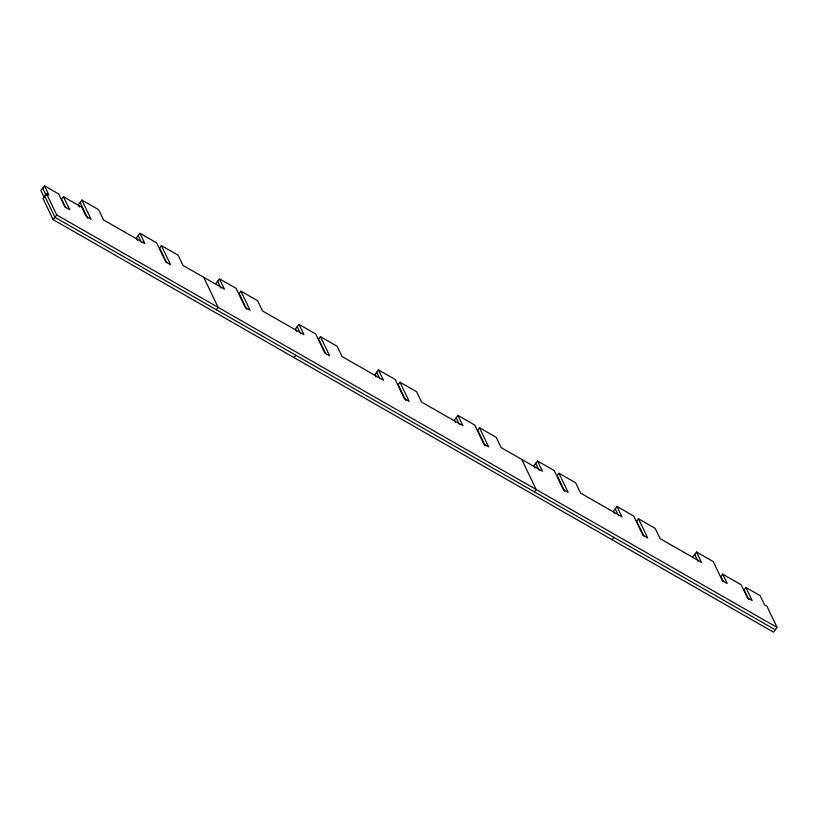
<?xml version="1.0" encoding="UTF-8"?>
<svg xmlns="http://www.w3.org/2000/svg" width="818" height="818" viewBox="0 0 818 818"><rect width="100%" height="100%" fill="white"/><g stroke="black" fill="none" stroke-linecap="round" stroke-linejoin="round"><path stroke-width="1.23" d="M65.798 207.7L61.657 199.05L63.456 196.698L69.673 209.684L64.898 206.944L58.681 193.968L44.509 185.85L40.9 190.543L44.356 197.741M44.509 185.85L48.947 195.113L46.554 193.743L42.955 198.437L53.109 219.643L773.491 632.15L777.1 627.457L766.936 606.25L764.554 604.88L760.116 595.627L745.934 587.508L744.135 589.85L748.797 599.584M53.109 219.643L56.718 214.95L46.554 193.743M137.444 240.308L136.35 238.018L139.95 233.324L144.878 243.611L103.538 219.94L98.61 209.653L81.912 200.093L78.303 204.786L79.387 207.036M215.86 283.549L219.469 278.856L224.398 289.143L183.048 265.472L178.119 255.185L161.422 245.625L159.622 247.966L166.637 262.609M216.32 309.725L218.13 307.374L203.723 277.312M296.464 331.372L295.37 329.081L298.979 324.388L303.907 334.674L262.558 311.004L257.629 300.717L240.932 291.157L239.132 293.498L246.688 309.265M294.03 357.599L295.84 355.257M375.983 376.904L374.889 374.613L378.489 369.92L383.417 380.206L342.077 356.536L337.139 346.249L320.441 336.679L318.642 339.03L325.656 353.673M455.493 422.436L454.399 420.145L457.998 415.452L462.927 425.738L421.587 402.057L416.659 391.771L399.961 382.211L398.151 384.562L405.708 400.329M535.003 467.957L533.909 465.677L537.518 460.984L542.446 471.27L501.097 447.589L496.168 437.303L479.471 427.742L477.671 430.094L485.227 445.861M534.379 491.843L536.179 489.501L521.772 459.43M614.522 513.489L613.418 511.209L617.028 506.516L621.956 516.802L580.606 493.121L575.678 482.835L558.98 473.274L557.181 475.626L564.737 491.393M612.089 539.727L613.889 537.375M692.938 556.741L696.537 552.048L701.466 562.334L660.126 538.653L655.198 528.367L638.5 518.806L636.69 521.158L643.715 535.8M745.934 587.508L752.161 600.484L747.386 597.754L741.169 584.768L722.744 574.226L720.944 576.567L723.409 581.721M139.95 233.324L156.647 242.885L165.829 262.036L170.594 264.766L161.422 245.625M219.469 278.856L236.167 288.417L245.339 307.568L250.103 310.298L240.932 291.157M298.979 324.388L315.676 333.949L324.848 353.1L329.623 355.83L320.441 336.679M378.489 369.92L395.186 379.48L404.358 398.632L409.133 401.362L399.961 382.211M457.998 415.452L474.696 425.012L483.878 444.164L488.643 446.894L479.471 427.742M537.518 460.984L554.215 470.544L563.387 489.696L568.162 492.426L558.98 473.274M617.028 506.516L633.725 516.076L642.897 535.228L647.672 537.958L638.5 518.806M696.537 552.048L713.235 561.608L722.417 580.749L727.182 583.49L722.744 574.226M63.456 196.698L81.872 207.251L86.309 216.504L91.084 219.244L81.912 200.093M56.718 214.95L777.1 627.457M775.3 629.809L54.918 217.302L44.755 196.095M694.738 554.389L698.02 561.25M615.228 508.857L618.51 515.718M535.708 463.325L539.001 470.186M456.199 417.793L459.481 424.654M376.689 372.272L379.675 378.489M297.179 326.74L300.462 333.591M217.66 281.208L220.952 288.059M138.15 235.676L141.432 242.537M80.103 202.435L87.659 218.212M42.7 188.191L46.156 195.4"/></g></svg>
